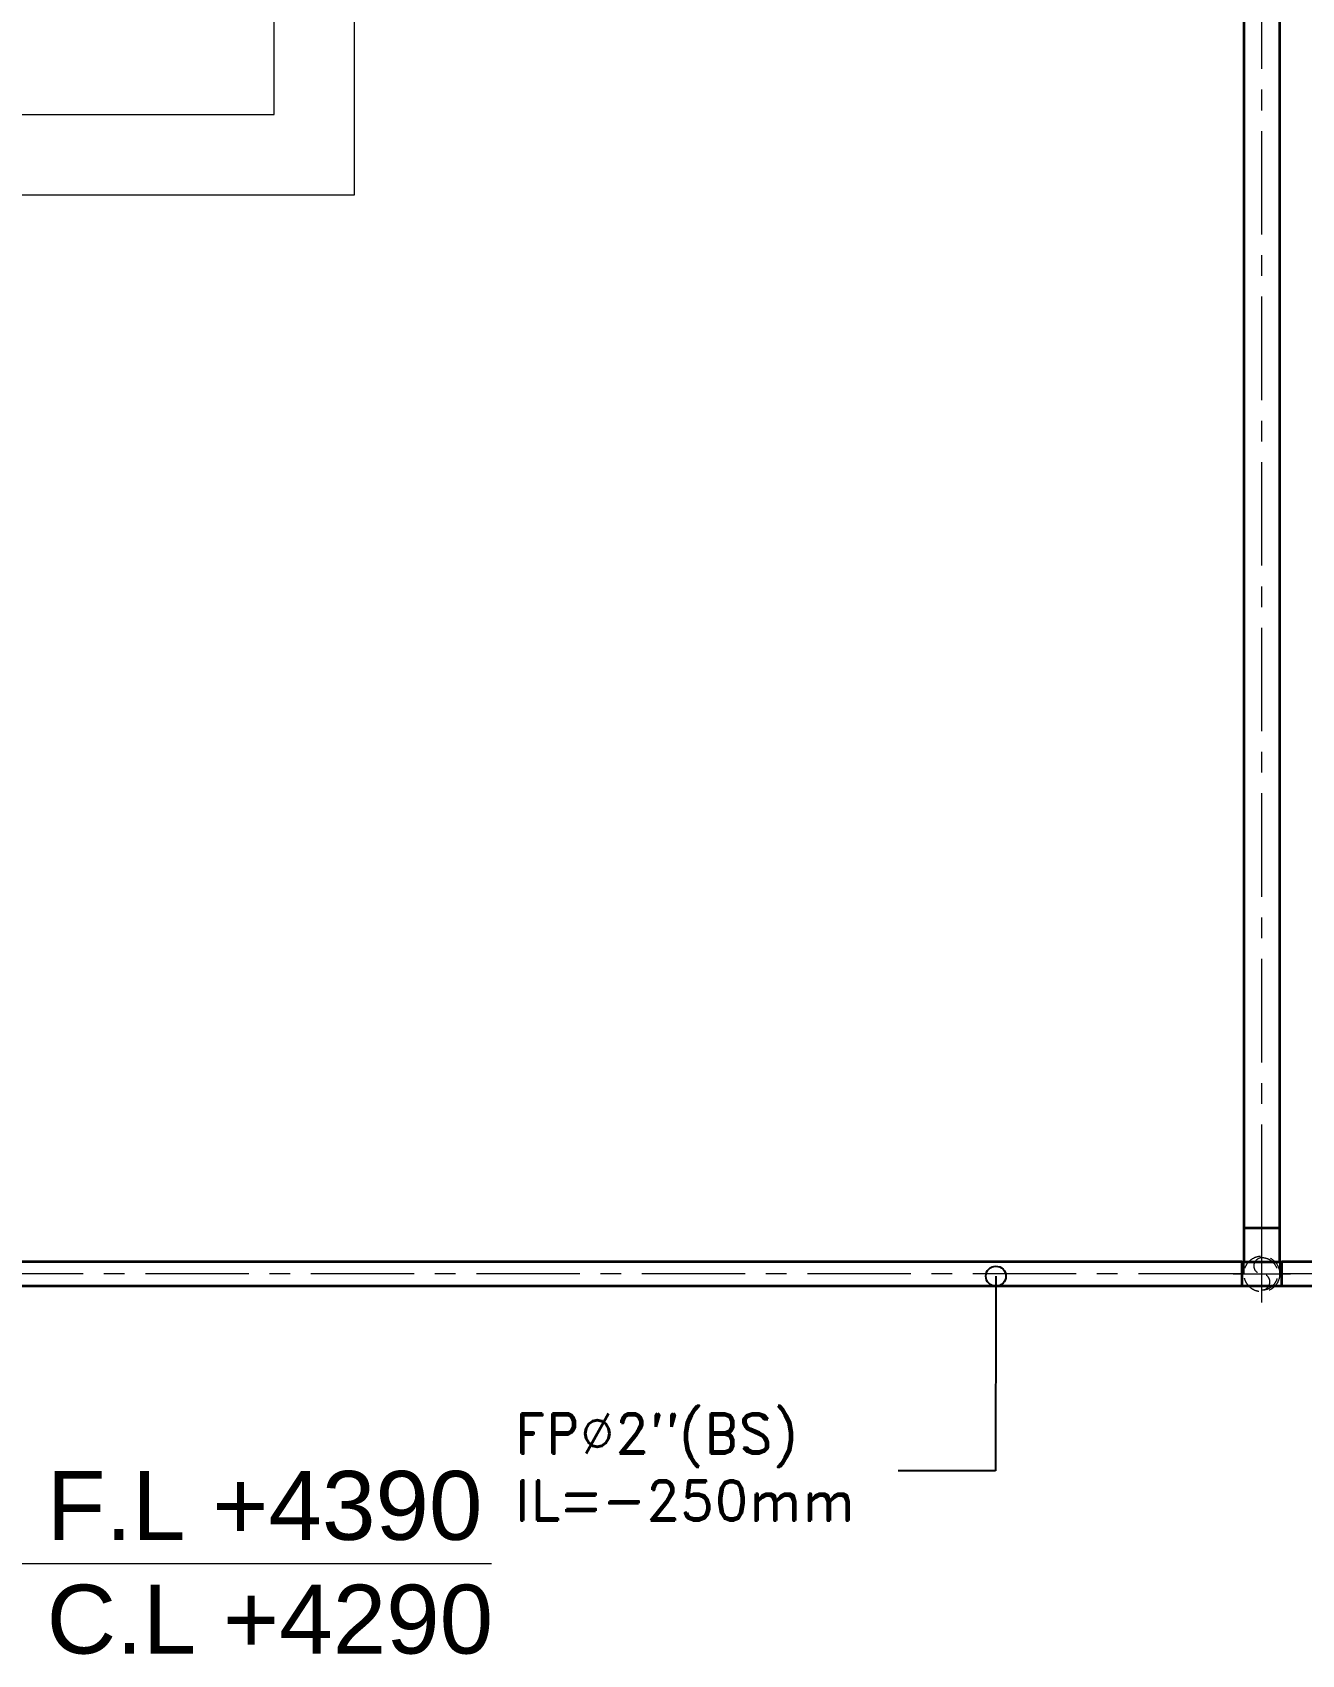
# Model space of a CAD drawing. Extents: x -234346 to 58427, y -132654 to -82394.
# Drawn here: x -144331 to -141171, y -105301 to -101263 of the extents above; entities that cross this region are included whole.
import ezdxf
from ezdxf import colors
from ezdxf.entities.mleader import LeaderData, LeaderLine
from ezdxf.math import Vec2, Vec3

# ---------------------------------------------------------------- set-up
doc = ezdxf.new("R2010")
doc.units = 0
doc.header["$LTSCALE"] = 8
doc.linetypes.add('AXES', pattern=[50.800000000000004, 31.75, -6.35, 6.35, -6.35])
doc.linetypes.add('CACHE', pattern=[9.524999999999999, 6.35, -3.175])
doc.layers.get('0').update_dxf_attribs({"color": 9, "lineweight": 5})
for name, color, linetype, lineweight in [('72_EGR_EQP_TAG', 9, 'Continuous', 5), ('Dims', 9, 'Continuous', 5), ('F-ANNO-TEXT-PL', 7, 'Continuous', 25), ('Walls', 9, 'Continuous', 5)]:
    doc.layers.add(name, color=color, linetype=linetype, lineweight=lineweight)
doc.layers.add('FIRE', color=1, linetype='Continuous')
doc.layers.add('FIRE-thin', color=8, linetype='Continuous')
doc.styles.add('ROMAND', font='romand.shx')
doc.styles.get("Standard").update_dxf_attribs({"font": 'ARIALUNI.TTF'})

# ---------------------------------------------------------------- blocks, each defined once
blk = doc.blocks.new('_Origin')
at = {"color": 0, "linetype": 'ByBlock', "lineweight": -2}
blk.add_line((0, 0), (-1, 0), dxfattribs=at)
blk.add_circle((0, 0), 0.5, dxfattribs=at)
blk = doc.blocks.new('GF1')
at = {"layer": 'Dims', "color": 9}
blk.add_line((-144855.2027168155, -105074.4448305507, 5.89026791263032e-07), (-143188.7116281826, -105074.4448305507, 5.89026791263032e-07), dxfattribs=at)
at = {"layer": 'Walls', "color": 9}
for p, q in [((-143729.3671013077, -101467.613042568), (-143729.3671013077, -100532.202845943)), ((-143529.3671013077, -101667.613042568), (-143529.3671013077, -100532.202845943)), ((-144732.3073480562, -101467.6561546099, 5.889685836021185e-07), (-143729.3671013077, -101467.613042568)), ((-144731.5243258656, -101667.6530889441, 5.889685836021185e-07), (-143529.3671013077, -101667.613042568))]:
    blk.add_line(p, q, dxfattribs=at)
at = {"layer": 'Dims', "color": 9}
for s, p in [('F.L +4390', (-144296.0286453541, -105015.4505550087, 5.89026791263032e-07)), ('C.L +4290', (-144296.0286453541, -105298.5066275269, 5.89026791263032e-07))]:
    blk.add_text(s, height=171.45, dxfattribs=at).set_placement(p)
blk = doc.blocks.new('FFGF')
at = {"layer": 'FIRE', "lineweight": 35, "ltscale": 1.014}
for p, q in [((-141314.5997602165, -104238.9997601343), (-141314.5997602165, -94468.31420709018)), ((-141225.6997602106, -104238.9997601343), (-141225.6997602106, -94468.31420709018)), ((-141314.5997602165, -104323.3497601283), (-141314.5997602165, -104238.9997601343)), ((-141314.5997602165, -104238.9997601343), (-141225.6997602106, -104238.9997601343)), ((-141225.6997602106, -104323.3497601283), (-141225.6997602106, -104238.9997601343)), ((-141320.1497602136, -104323.3497601283), (-145524.2162926317, -104323.3497601283)), ((-141320.1497602136, -104323.3497601283), (-141320.1497602136, -104383.6497601402)), ((-141320.1497602136, -104323.3497601283), (-141220.1497602136, -104323.3497601283)), ((-100181.8007637084, -104323.3497601283), (-141220.1497602136, -104323.3497601283)), ((-141220.1497602136, -104383.6497601402), (-141220.1497602136, -104323.3497601283)), ((-141320.1497602136, -104383.6497601402), (-145524.2162926317, -104383.6497601402)), ((-141220.1497602136, -104383.6497601402), (-141320.1497602136, -104383.6497601402)), ((-100181.8007637084, -104383.6497601402), (-141220.1497602136, -104383.6497601402))]:
    blk.add_line(p, q, dxfattribs=at)
at = {"layer": 'FIRE-thin', "linetype": 'AXES', "lineweight": 20, "ltscale": 1.014}
for p, q in [((-141270.1497602136, -104238.9997601343), (-141270.1497602136, -94468.31420709018)), ((-141270.1497602136, -104424.619760139), (-141270.1497602136, -104238.9997601343)), ((-141320.1497602136, -104353.4997601343), (-145524.2162926317, -104353.4997601343)), ((-141341.2697602034, -104353.4997601343), (-141199.0297602237, -104353.4997601343)), ((-141320.1497602136, -104353.4997601343), (-141220.1497602136, -104353.4997601343)), ((-100181.8007637084, -104353.4997601343), (-141220.1497602136, -104353.4997601343))]:
    blk.add_line(p, q, dxfattribs=at)
at = {"layer": 'FIRE-thin', "linetype": 'CACHE', "lineweight": 20, "ltscale": 1.014}
for p, q in [((-141314.5997602165, -104353.4997601343), (-141314.5997602165, -104323.3497601283)), ((-141225.6997602106, -104353.4997601343), (-141225.6997602106, -104323.3497601283))]:
    blk.add_line(p, q, dxfattribs=at)
blk.add_lwpolyline([(-141270.1497602136, -104393.5047601295, 0.9999999999999999), (-141270.1497602136, -104313.4947601092, 0.9999999999999999), (-141270.1497602136, -104353.4997601343, -1), (-141270.1497602136, -104393.5047601295, -1)], format="xyb", dxfattribs=at)
blk.add_circle((-141270.1497602136, -104353.4997601343), 44.45000000001187, dxfattribs=at)
at = {"layer": 'F-ANNO-TEXT-PL', "ltscale": 1.011}
ml = blk.add_multileader_mtext('Standard', dxfattribs=at)
ml.set_content('\\A1;FP%%C2"(BS)\\P{\\C1;IL=-250mm   }', color=256, style='ROMAND')
ml.set_leader_properties(color=256)
ml.set_arrow_properties(name='ORIGIN')
ml.build(insert=Vec2(0, 0))
ml.multileader.update_dxf_attribs({"text_left_attachment_type": 2, "text_right_attachment_type": 2, "dogleg_length": 124.1954879153709, "arrow_head_size": 50})
ctx = ml.context
ctx.base_point, ctx.char_height, ctx.arrow_head_size, ctx.landing_gap_size, ctx.plane_origin, ctx.plane_x_axis, ctx.plane_y_axis = Vec3(-143180.5441161178, -104843.492749036, 1.535707348200486e-09), 100, 50, 50, Vec3(-142796.396770043, -105471.0314813567), Vec3(0.9999999999453071, 1.045877037983423e-05, -3.383039458371172e-23), Vec3(-1.045877037983423e-05, 0.9999999999453071, 2.964448994076643e-12)
ctx.left_attachment, ctx.right_attachment = 2, 2
notes = []
notes.append((ctx, [(1, (1, 1, 0), (-141933.3861229037, -104843.4797052969, 1.535707348158294e-09), (-0.9999999999453071, -1.045877037983423e-05, 3.383039458371172e-23), 242.3960885203427, [(1, [(-141932.36192378, -104359.1886599333, 2.971363418706203e-09)], 0, [])])]))
ctx.mtext.insert, ctx.mtext.text_direction, ctx.mtext.rotation, ctx.mtext.width, ctx.mtext.flow_direction, ctx.mtext.extrusion = Vec3(-143130.5456102305, -104700.6350832482, 1.959200061638314e-09), Vec3(0.9999999999453071, 1.045877037983423e-05, -3.383039458371172e-23), 1.04587703800249e-05, 2003.352693162566, 5, Vec3(3.100452516275057e-17, -2.964448993913593e-12, 1)
for ctx, leaders in notes:
    for number, flags, end, landing, length, lines in leaders:
        leader = LeaderData()
        leader.index, (leader.has_last_leader_line, leader.has_dogleg_vector, leader.attachment_direction) = number, flags
        leader.last_leader_point, leader.dogleg_vector, leader.dogleg_length = Vec3(end), Vec3(landing), length
        for number, points, colour, breaks in lines:
            line = LeaderLine()
            line.index, line.vertices, line.color, line.breaks = number, Vec3.list(points), colors.encode_raw_color(colour), breaks
            leader.lines.append(line)
        ctx.leaders.append(leader)

msp = doc.modelspace()

# ---------------------------------------------------------------- block references
at = {"layer": '72_EGR_EQP_TAG'}
msp.add_blockref('GF1', (0, 0), dxfattribs=at)
at = {"layer": 'FIRE'}
msp.add_blockref('FFGF', (0, 0), dxfattribs=at)

doc.saveas('drawing.dxf')
